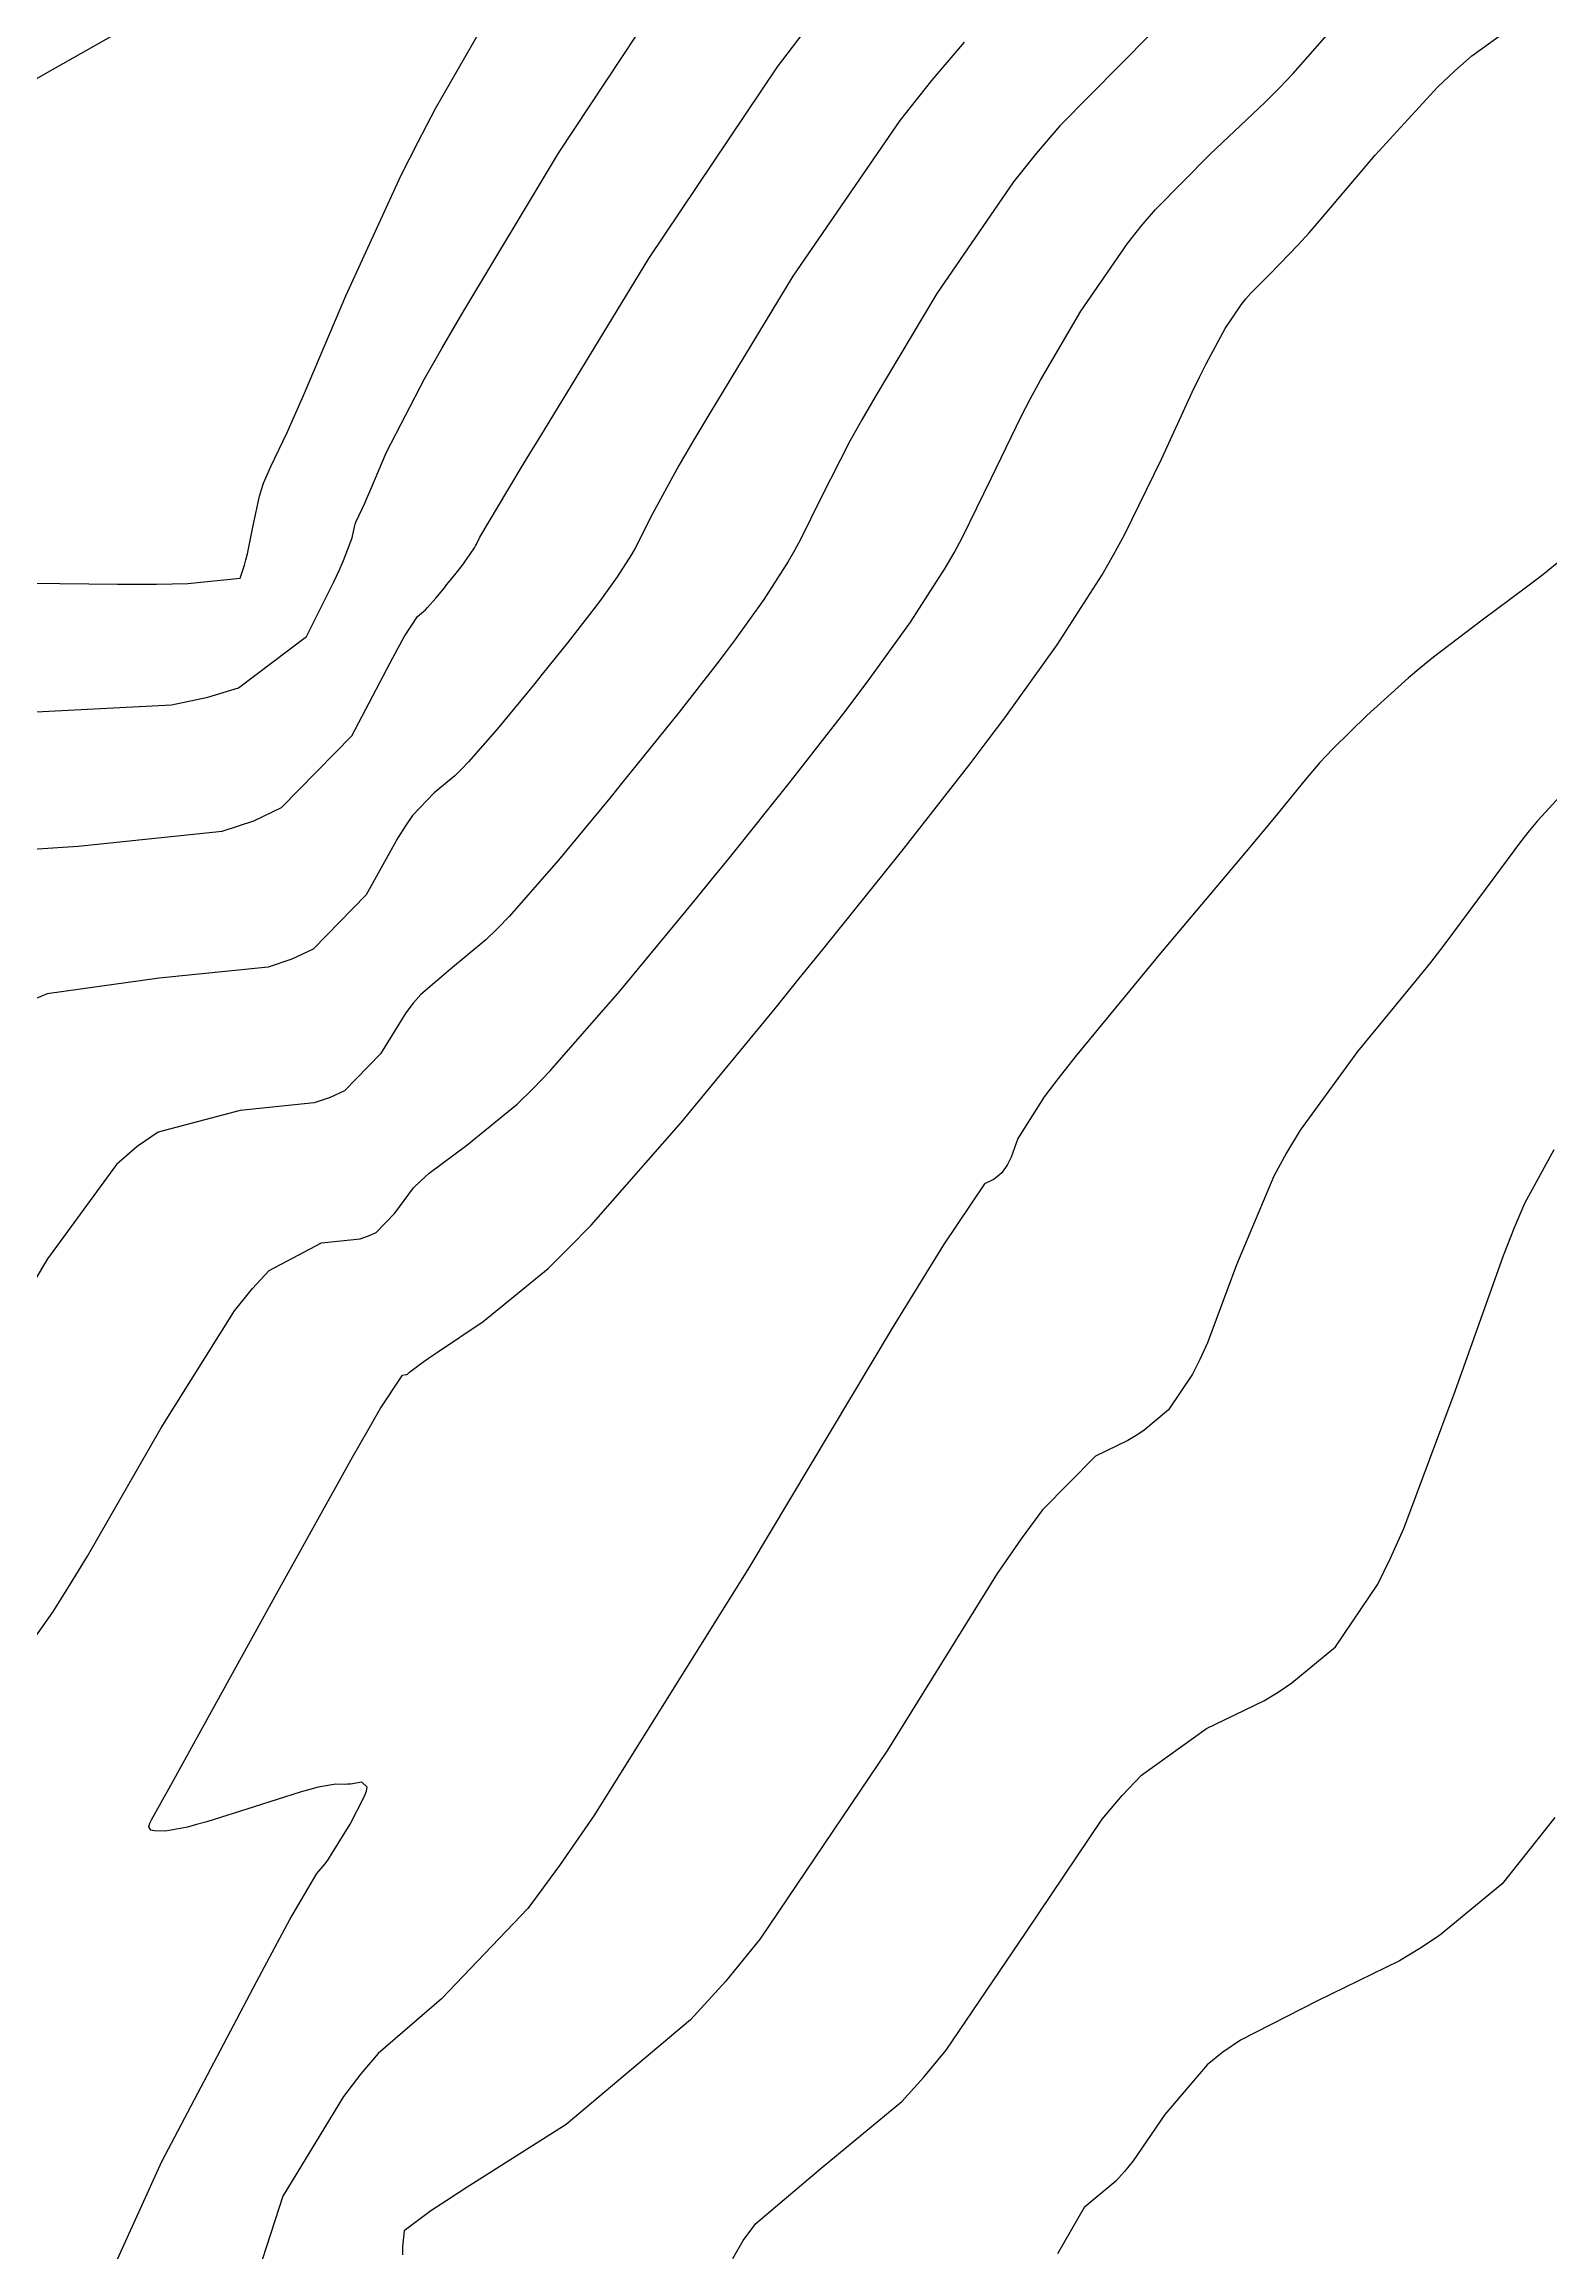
# Model space of a CAD drawing. Header units: metres. Extents: x 837475 to 838479, y 1189012 to 1191015.
# Drawn here: x 838011.3 to 838047, y 1190619.5 to 1190671.9 of the extents above; entities that cross this region are included whole.
import ezdxf

# ---------------------------------------------------------------- set-up
doc = ezdxf.new("R2010")
doc.units = ezdxf.units.M
doc.header["$LTSCALE"] = 0.3
for name, color, linetype in [('COTAS 10', 1, 'Continuous'), ('COTAS INT', 252, 'Continuous'), ('VIA2', 121, 'Continuous')]:
    doc.layers.add(name, color=color, linetype=linetype)
doc.styles.get("Standard").update_dxf_attribs({"font": 'simplex.shx'})
doc.dimstyles.get("Standard").update_dxf_attribs({"dimtxt": 0.18, "dimasz": 0.18, "dimexe": 0.18, "dimexo": 0.0625, "dimgap": 0.09, "dimtad": 0, "dimtih": 1, "dimtoh": 1, "dimdec": 4, "dimzin": 0, "dimdsep": 46, "dimtxsty": 'Standard', "dimcen": 0.09, "dimadec": 0, "dimazin": 0, "dimtfac": 1, "dimtdec": 4, "dimtofl": 0, "dimtmove": 0, "dimatfit": 3, "dimfxl": 1, "dimtolj": 1, "dimtzin": 0, "dimarcsym": 0})

# ---------------------------------------------------------------- blocks, each defined once
blk = doc.blocks.new('*D11')
at = {"layer": 'Defpoints', "color": 0, "transparency": 16777216}
for p in [(838417.909, 1190732.507), (837798.033, 1190660.17), (838416.861, 1190652.103)]:
    blk.add_point(p, dxfattribs=at)
at = {"layer": 'VIA2', "color": 0, "lineweight": -2, "transparency": 16777216}
for p, q in [((837798.034, 1190660.232), (837799.083, 1190740.754)), ((837799.261, 1190740.572), (838107.805, 1190736.55)), ((838417.729, 1190732.51), (838109.185, 1190736.532)), ((838416.862, 1190652.165), (838417.911, 1190732.687))]:
    blk.add_line(p, q, dxfattribs=at)
at = {"layer": 'VIA2', "color": 0, "transparency": 16777216}
for points in [[(837799.261, 1190740.602), (837799.261, 1190740.542), (837799.081, 1190740.574)], [(838417.729, 1190732.54), (838417.729, 1190732.48), (838417.909, 1190732.507)]]:
    blk.add_solid(points, dxfattribs=at)
at = {"layer": 'VIA2', "color": 0, "transparency": 16777216, "insert": (838108.495, 1190736.541), "char_height": 0.18, "attachment_point": 5}
blk.add_mtext('\\A1;618.8807', dxfattribs=at)

msp = doc.modelspace()

# ---------------------------------------------------------------- linework, layer by layer
at = {"layer": 'COTAS 10'}
for points in [[(838008.268, 1190659.132), (838013.047, 1190659.07), (838013.967, 1190659.074), (838014.713, 1190659.088), (838015.95, 1190659.216), (838016.057, 1190659.523), (838016.09, 1190659.65), (838016.124, 1190659.794), (838016.26, 1190660.467), (838016.413, 1190661.162), (838016.458, 1190661.32), (838016.504, 1190661.464), (838016.682, 1190661.862), (838017.067, 1190662.666), (838017.244, 1190663.066), (838017.452, 1190663.543), (838018.459, 1190665.906), (838019.77, 1190668.767), (838020.17, 1190669.558), (838020.586, 1190670.348), (838022.22, 1190673.196)], [(838010.272, 1190632.954), (838011.511, 1190634.709), (838011.911, 1190635.341), (838012.336, 1190636.037), (838014.078, 1190639.078), (838015.818, 1190641.853), (838016.243, 1190642.381), (838016.642, 1190642.804), (838017.877, 1190643.463), (838018.796, 1190643.557), (838018.997, 1190643.625), (838019.175, 1190643.71), (838019.622, 1190644.167), (838020.063, 1190644.763), (838020.237, 1190644.935), (838020.433, 1190645.111), (838021.326, 1190645.773), (838022.514, 1190646.748), (838022.896, 1190647.122), (838023.3, 1190647.54), (838024.954, 1190649.425), (838026.671, 1190651.511), (838027.115, 1190652.057), (838027.547, 1190652.589), (838028.996, 1190654.393), (838030.261, 1190656.016), (838030.577, 1190656.432), (838030.878, 1190656.835), (838031.841, 1190658.173), (838032.661, 1190659.453), (838032.871, 1190659.819), (838033.075, 1190660.19), (838033.752, 1190661.574), (838034.462, 1190663.046), (838034.687, 1190663.472), (838034.923, 1190663.907), (838035.88, 1190665.547), (838036.979, 1190667.147), (838037.307, 1190667.557), (838037.643, 1190667.953), (838038.942, 1190669.264), (838040.241, 1190670.489), (838040.578, 1190670.831), (838040.906, 1190671.174), (838042.008, 1190672.422)], [(838047.114, 1190629.846), (838045.863, 1190628.268), (838044.377, 1190627.042), (838043.914, 1190626.735), (838043.428, 1190626.442), (838041.485, 1190625.498), (838039.657, 1190624.566), (838039.245, 1190624.281), (838038.872, 1190623.983), (838037.864, 1190622.806), (838037.118, 1190621.705), (838036.911, 1190621.454), (838036.704, 1190621.227), (838035.952, 1190620.602), (838035.326, 1190619.504)]]:
    msp.add_lwpolyline(points, dxfattribs=at)
at = {"layer": 'COTAS INT'}
for points in [[(837984.37, 1190650.523), (837987.475, 1190656.815), (837988.223, 1190658.157), (837988.922, 1190659.326), (837991.043, 1190662.106), (837993.003, 1190663.398), (837993.601, 1190663.63), (837994.224, 1190663.807), (837996.673, 1190663.991), (837999.856, 1190664.651), (838000, 1190664.714), (838011.576, 1190671.308), (838016.872, 1190674.313)], [(838010.19, 1190655.998), (838014.325, 1190656.217), (838015.183, 1190656.391), (838015.916, 1190656.614), (838017.523, 1190657.832), (838018.171, 1190659.128), (838018.3, 1190659.4), (838018.406, 1190659.636), (838018.605, 1190660.174), (838018.662, 1190660.433), (838018.679, 1190660.493), (838018.696, 1190660.546), (838018.762, 1190660.695), (838018.906, 1190660.994), (838018.972, 1190661.144), (838019.05, 1190661.322), (838019.425, 1190662.203), (838020.323, 1190663.94), (838020.73, 1190664.656), (838021.206, 1190665.475), (838023.497, 1190669.286), (838026.127, 1190673.27)], [(838011.913, 1190616.888), (838014.093, 1190621.69), (838016.337, 1190625.945), (838016.775, 1190626.763), (838017.134, 1190627.425), (838017.771, 1190628.517), (838017.964, 1190628.741), (838018.044, 1190628.856), (838018.135, 1190628.994), (838018.559, 1190629.683), (838018.903, 1190630.346), (838018.945, 1190630.468), (838018.963, 1190630.562), (838018.833, 1190630.68), (838018.567, 1190630.636), (838018.499, 1190630.63), (838018.434, 1190630.625), (838018.217, 1190630.629), (838017.799, 1190630.558), (838017.606, 1190630.507), (838017.379, 1190630.443), (838016.283, 1190630.096), (838015.162, 1190629.742), (838014.919, 1190629.673), (838014.706, 1190629.616), (838014.182, 1190629.517), (838013.92, 1190629.523), (838013.872, 1190629.532), (838013.835, 1190629.545), (838013.79, 1190629.622), (838013.814, 1190629.708), (838013.82, 1190629.726), (838013.827, 1190629.743), (838013.848, 1190629.783), (838014.31, 1190630.611), (838014.593, 1190631.123), (838014.943, 1190631.758), (838016.772, 1190635.074), (838018.616, 1190638.385), (838018.977, 1190639.017), (838019.272, 1190639.525), (838019.798, 1190640.329), (838019.886, 1190640.338), (838019.905, 1190640.344), (838019.922, 1190640.353), (838019.964, 1190640.396), (838020.25, 1190640.613), (838020.42, 1190640.73), (838020.629, 1190640.873), (838021.715, 1190641.594), (838023.252, 1190642.857), (838023.746, 1190643.34), (838024.27, 1190643.881), (838026.409, 1190646.319), (838028.63, 1190649.018), (838029.205, 1190649.724), (838029.764, 1190650.412), (838031.638, 1190652.747), (838033.275, 1190654.845), (838033.683, 1190655.385), (838034.073, 1190655.906), (838035.319, 1190657.636), (838036.379, 1190659.292), (838036.652, 1190659.766), (838036.915, 1190660.246), (838037.791, 1190662.037), (838038.518, 1190663.627), (838038.687, 1190663.981), (838038.844, 1190664.298), (838039.294, 1190665.132), (838039.677, 1190665.69), (838039.791, 1190665.833), (838039.908, 1190665.971), (838040.361, 1190666.428), (838041.031, 1190667.118), (838041.286, 1190667.403), (838041.571, 1190667.728), (838042.849, 1190669.244), (838044.327, 1190670.853), (838044.737, 1190671.238), (838045.147, 1190671.596), (838046.634, 1190672.669)], [(838008.752, 1190652.643), (838012.112, 1190652.864), (838015.527, 1190653.215), (838016.274, 1190653.466), (838016.934, 1190653.783), (838018.597, 1190655.481), (838019.505, 1190657.212), (838019.689, 1190657.549), (838019.843, 1190657.825), (838020.158, 1190658.308), (838020.299, 1190658.424), (838020.344, 1190658.468), (838020.393, 1190658.518), (838020.589, 1190658.742), (838020.793, 1190658.99), (838020.846, 1190659.055), (838020.898, 1190659.118), (838021.07, 1190659.333), (838021.22, 1190659.526), (838021.258, 1190659.576), (838021.294, 1190659.624), (838021.408, 1190659.783), (838021.506, 1190659.935), (838021.531, 1190659.978), (838021.555, 1190660.023), (838021.636, 1190660.187), (838022.295, 1190661.302), (838022.684, 1190661.946), (838023.163, 1190662.734), (838025.638, 1190666.791), (838028.684, 1190671.338), (838029.523, 1190672.435)], [(838037.523, 1190672.101), (838035.379, 1190669.936), (838034.822, 1190669.282), (838034.282, 1190668.605), (838032.466, 1190665.962), (838031.003, 1190663.516), (838030.686, 1190662.964), (838030.406, 1190662.465), (838029.713, 1190661.112), (838029.235, 1190660.134), (838029.091, 1190659.872), (838028.942, 1190659.613), (838028.364, 1190658.71), (838027.683, 1190657.765), (838027.471, 1190657.48), (838027.248, 1190657.186), (838026.354, 1190656.04), (838025.331, 1190654.765), (838025.026, 1190654.39), (838024.711, 1190654.004), (838023.499, 1190652.531), (838022.331, 1190651.2), (838022.045, 1190650.904), (838021.775, 1190650.64), (838020.936, 1190649.951), (838020.236, 1190649.349), (838020.054, 1190649.14), (838019.877, 1190648.912), (838019.28, 1190647.939), (838018.428, 1190647.068), (838018.089, 1190646.905), (838017.706, 1190646.777), (838015.955, 1190646.597), (838014.012, 1190646.084), (838013.509, 1190645.745), (838013.021, 1190645.322), (838011.383, 1190643.083), (838009.728, 1190640.315)], [(838033.114, 1190671.918), (838032.338, 1190671.007), (838031.585, 1190670.062), (838029.052, 1190666.376), (838027.083, 1190663.125), (838026.685, 1190662.455), (838026.351, 1190661.884), (838025.674, 1190660.65), (838025.395, 1190660.079), (838025.311, 1190659.925), (838025.224, 1190659.774), (838024.886, 1190659.246), (838024.489, 1190658.694), (838024.364, 1190658.528), (838024.234, 1190658.356), (838023.712, 1190657.686), (838023.114, 1190656.942), (838022.936, 1190656.722), (838022.752, 1190656.497), (838022.044, 1190655.636), (838021.362, 1190654.859), (838021.195, 1190654.686), (838021.037, 1190654.532), (838020.547, 1190654.129), (838020.04, 1190653.587), (838019.871, 1190653.345), (838019.691, 1190653.062), (838018.938, 1190651.71), (838017.681, 1190650.425), (838017.181, 1190650.185), (838016.617, 1190649.996), (838014.033, 1190649.731), (838011.382, 1190649.363), (838010.775, 1190649.11)], [(838047.29, 1190659.676), (838046.823, 1190659.291), (838046.631, 1190659.142), (838046.411, 1190658.975), (838045.387, 1190658.222), (838044.236, 1190657.344), (838043.936, 1190657.099), (838043.643, 1190656.853), (838042.653, 1190655.958), (838041.858, 1190655.176), (838041.689, 1190655.002), (838041.541, 1190654.846), (838041.191, 1190654.434), (838040.539, 1190653.626), (838040.202, 1190653.22), (838039.797, 1190652.734), (838037.766, 1190650.325), (838035.742, 1190647.871), (838035.341, 1190647.359), (838035.009, 1190646.919), (838034.386, 1190645.933), (838034.222, 1190645.495), (838034.18, 1190645.401), (838034.14, 1190645.319), (838034.005, 1190645.119), (838033.866, 1190645.004), (838033.823, 1190644.975), (838033.777, 1190644.948), (838033.595, 1190644.859), (838032.619, 1190643.415), (838032.073, 1190642.533), (838031.408, 1190641.442), (838028.008, 1190635.759), (838024.348, 1190629.905), (838023.519, 1190628.705), (838022.769, 1190627.689), (838020.724, 1190625.542), (838019.221, 1190624.245), (838018.812, 1190623.764), (838018.406, 1190623.231), (838016.967, 1190620.868), (838015.906, 1190617.607)], [(838047.333, 1190654.15), (838046.701, 1190653.465), (838046.504, 1190653.227), (838046.299, 1190652.969), (838045.483, 1190651.866), (838044.482, 1190650.52), (838044.161, 1190650.109), (838043.82, 1190649.682), (838042.432, 1190648), (838041.072, 1190646.136), (838040.749, 1190645.593), (838040.45, 1190645.039), (838039.567, 1190642.941), (838038.876, 1190641.092), (838038.698, 1190640.694), (838038.527, 1190640.346), (838037.958, 1190639.502), (838037.37, 1190639.017), (838037.187, 1190638.895), (838036.994, 1190638.779), (838036.225, 1190638.406), (838034.965, 1190637.132), (838034.464, 1190636.449), (838033.896, 1190635.622), (838031.294, 1190631.441), (838028.28, 1190626.968), (838027.452, 1190625.956), (838026.628, 1190625.043), (838023.678, 1190622.567), (838021.307, 1190621.065), (838020.848, 1190620.766), (838020.475, 1190620.518), (838019.842, 1190620.045), (838019.802, 1190619.666), (838019.803, 1190619.476)], [(838027.633, 1190619.391), (838027.877, 1190619.813), (838028.177, 1190620.216), (838029.725, 1190621.528), (838031.633, 1190623.114), (838032.159, 1190623.691), (838032.685, 1190624.328), (838034.579, 1190627.124), (838036.384, 1190629.802), (838036.854, 1190630.365), (838037.311, 1190630.849), (838038.855, 1190631.952), (838040.211, 1190632.61), (838040.55, 1190632.815), (838040.874, 1190633.03), (838041.91, 1190633.885), (838042.914, 1190635.373), (838043.216, 1190635.987), (838043.529, 1190636.689), (838044.747, 1190639.95), (838045.891, 1190643.159), (838046.157, 1190643.828), (838046.401, 1190644.401), (838047.097, 1190645.676)]]:
    msp.add_lwpolyline(points, dxfattribs=at)

# ---------------------------------------------------------------- dimensions: what is measured, and where the dimension line sits
at = {"layer": 'VIA2'}
dim = msp.add_aligned_dim(p1=(837798.03286, 1190660.16958), p2=(838416.861, 1190652.103), distance=80.41115, dimstyle='Standard', dxfattribs=at)
dim.commit()
dim.dimension.update_dxf_attribs({"geometry": '*D11', "text_midpoint": (838108.49502, 1190736.54061)})

doc.saveas('drawing.dxf')
